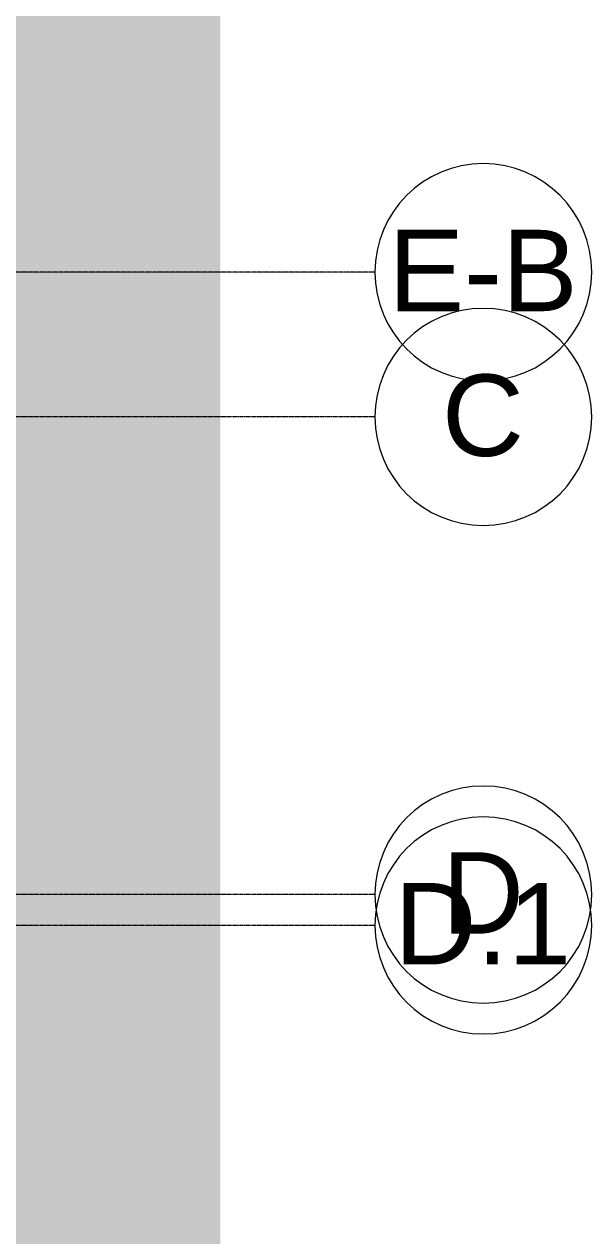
# Model space of a CAD drawing. Header units: inches. Extents: x -4124 to 2030, y 10168 to 14873.
# Drawn here: x -1557 to -1243, y 10629 to 11298 of the extents above; entities that cross this region are included whole.
import ezdxf

# ---------------------------------------------------------------- set-up
doc = ezdxf.new("R2010")
doc.units = ezdxf.units.IN
doc.header["$MEASUREMENT"] = 0
doc.linetypes.add('Demolished', pattern=[0.1875, 0.125, -0.0625])
doc.linetypes.add('Grid Line 1_2_', pattern=[0.875, 0.5, -0.125, 0.125, -0.125])
for name, color, linetype, lineweight in [('A-ROOF', 132, 'Demolished', 9), ('S-GRID', 1, 'Continuous', 9), ('S-GRID-IDEN', 1, 'Continuous', 9)]:
    doc.layers.add(name, color=color, linetype=linetype, lineweight=lineweight)
doc.styles.add('Arial', font='arial.ttf', dxfattribs={"height": 45})

# ---------------------------------------------------------------- blocks, each defined once
blk = doc.blocks.new('Walls 1 - Walls 1-1277454-DEMO PLAN - 1ST FLOOR')
at = {"layer": 'A-ROOF', "linetype": 'Continuous'}
blk.add_hatch(color=161, dxfattribs=at).paths.add_polyline_path([(-1448.32, 10380.08), (-1448.32, 11927.42), (-1956.88, 11927.42), (-1956.83, 11915.82), (-1585.45, 11918.85), (-1585.45, 11774.15), (-1577.83, 11774.15), (-1577.83, 10643.01), (-1938.58, 10642.37), (-1938.58, 10381.41), (-1577.83, 10380.43)], flags=0)
blk = doc.blocks.new('Grid - Grid Head - Circle-50561-DEMO PLAN - 1ST FLOOR')
at = {"layer": 'S-GRID-IDEN'}
for start, end in [(360, 180), (180, 360)]:
    blk.add_arc((0, 0), 0.25, start, end, dxfattribs=at)

msp = doc.modelspace()

# ---------------------------------------------------------------- linework, layer by layer
at = {"layer": 'S-GRID', "linetype": 'Grid Line 1_2_'}
for p, q in [((-1362.80331, 11161.39539), (-3886.22241, 11161.39539)), ((-1362.80331, 11081.39539), (-3750.49332, 11081.39539)), ((-1362.80331, 10817.39539), (-3750.49332, 10817.39539)), ((-1362.80331, 10800.39539), (-3886.22241, 10800.39539))]:
    msp.add_line(p, q, dxfattribs=at)

# ---------------------------------------------------------------- block references
at = {"layer": 'A-ROOF', "linetype": 'Continuous'}
msp.add_blockref('Walls 1 - Walls 1-1277454-DEMO PLAN - 1ST FLOOR', (0, 0), dxfattribs=at)
at = {"layer": 'S-GRID-IDEN', "xscale": 239.9999999999998, "yscale": 239.9999999999998, "zscale": 239.9999999999998}
for p, rotation in [((-1302.80331, 11161.39539), 89.9999999999996), ((-1302.80331, 11081.39539), 89.99999999999962), ((-1302.80331, 10817.39539), 89.99999999999962), ((-1302.80331, 10800.39539), 89.9999999999996)]:
    msp.add_blockref('Grid - Grid Head - Circle-50561-DEMO PLAN - 1ST FLOOR', p, dxfattribs=dict(at, rotation=rotation))

# ---------------------------------------------------------------- texts
at = {"layer": 'S-GRID-IDEN', "char_height": 45, "attachment_point": 1, "style": 'Arial'}
for s, insert, width in [('E-B', (-1355.37848, 11184.84744), 127.26), ('C', (-1325.70919, 11104.84744), 55.2975), ('D', (-1325.70919, 10840.84744), 55.2975), ('D.1', (-1351.92966, 10823.84744), 118.9275)]:
    msp.add_mtext(s, dxfattribs=dict(at, insert=insert, width=width))

doc.saveas('drawing.dxf')
